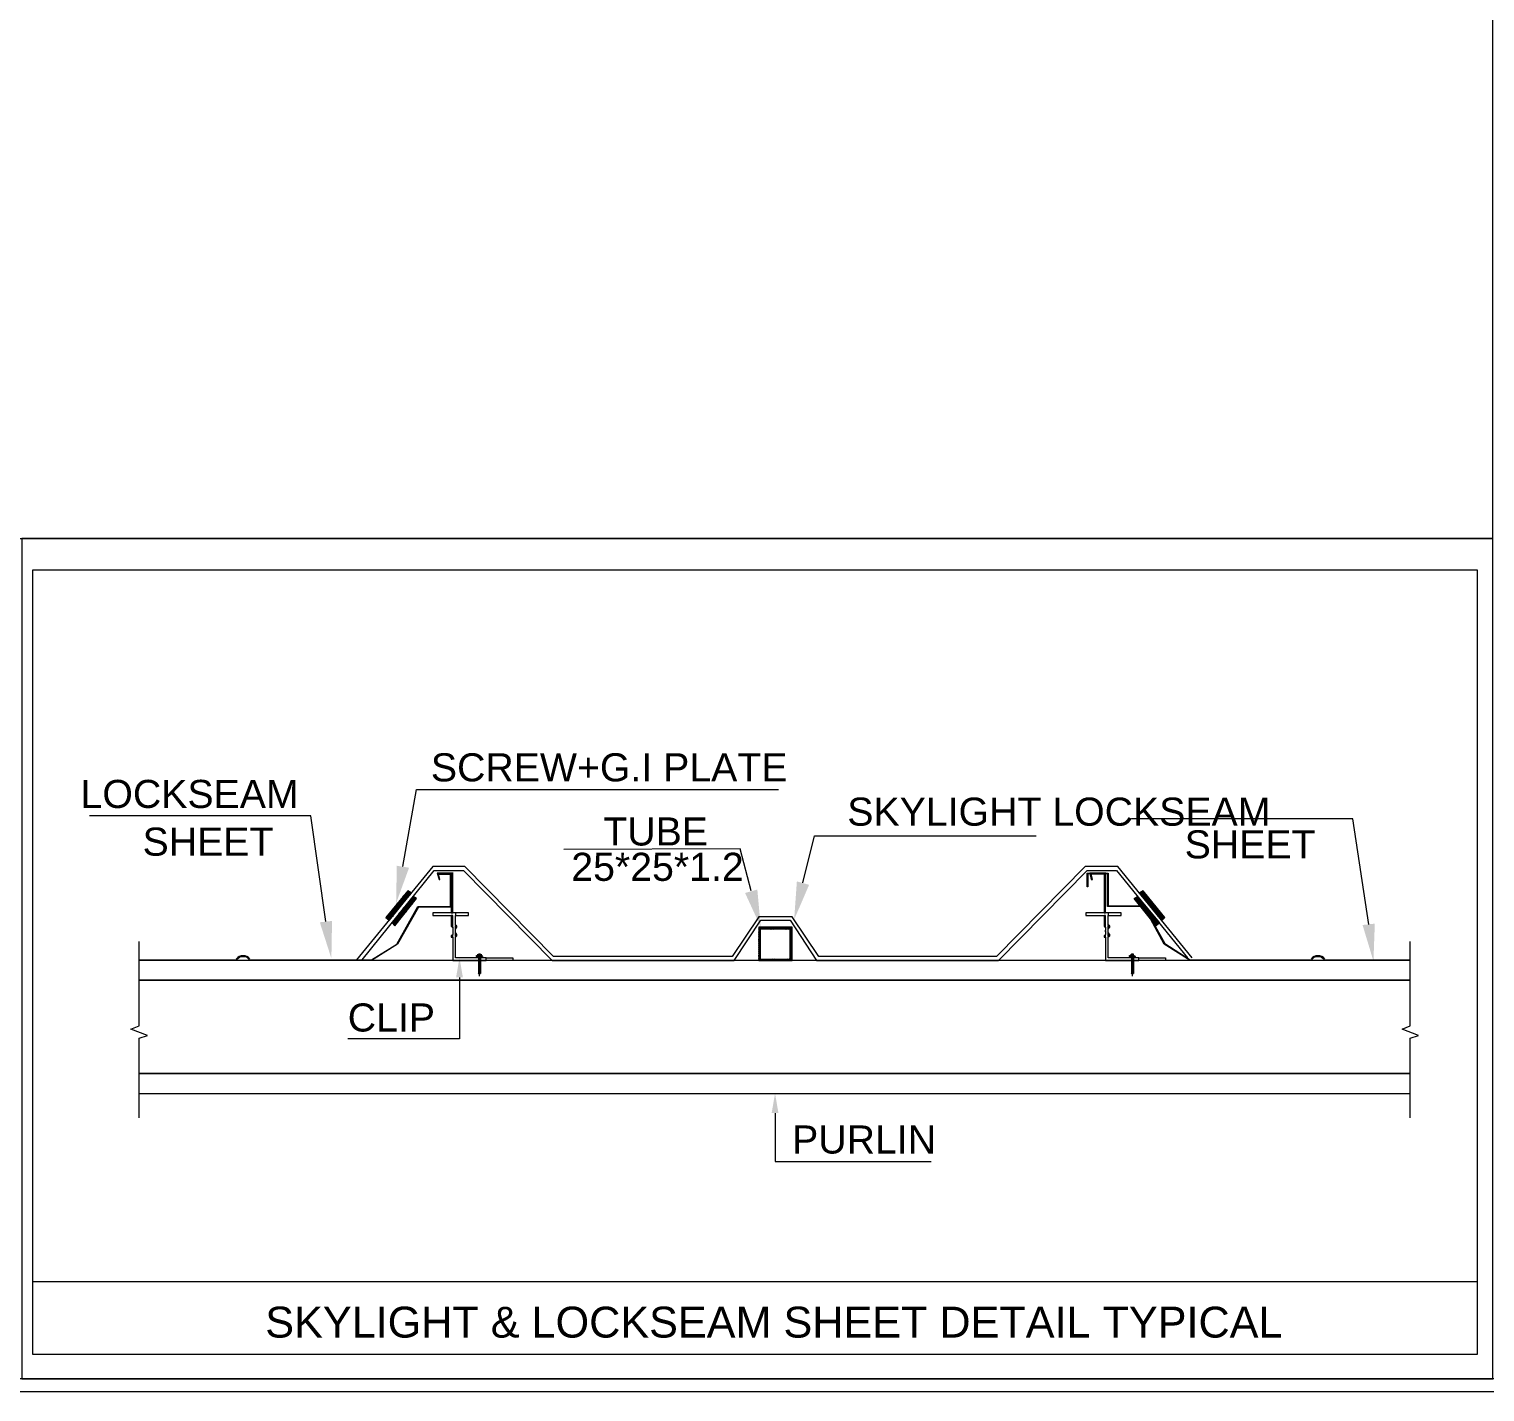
# Model space of a CAD drawing. Header units: inches. Extents: x 2 to 136, y 1 to 96.
# Drawn here: x 60.34 to 102.17, y 0.92 to 40.08 of the extents above; entities that cross this region are included whole.
import ezdxf

# ---------------------------------------------------------------- set-up
doc = ezdxf.new("R2010")
doc.units = ezdxf.units.IN
doc.header["$MEASUREMENT"] = 0
for name, color, linetype in [('PDF_0', 7, 'Continuous'), ('PDF_EMPTY', 7, 'Continuous'), ('PDF_SEAL-TEXT', 7, 'Continuous'), ('PDF_Sheet', 7, 'Continuous'), ('PDF_Text', 7, 'Continuous')]:
    doc.layers.add(name, color=color, linetype=linetype)
doc.layers.add('PDF_EAVE GUTTER', color=37, linetype='Continuous', true_color=0x786332)
doc.layers.add('PDF_Outer Line', color=165, linetype='Continuous', true_color=0x5258ac)
doc.styles.add('PDF Arial', font='arial.ttf')

msp = doc.modelspace()

# ---------------------------------------------------------------- linework, layer by layer
at = {"layer": 'PDF_0', "lineweight": 0}
for points in [[(1.638, 96.191), (135.82, 96.191), (135.82, 0.92), (1.638, 0.92)], [(2.011, 95.819), (135.448, 95.819), (135.448, 1.292), (2.011, 1.292)]]:
    msp.add_lwpolyline(points, close=True, dxfattribs=at)
at = {"layer": 'PDF_EAVE GUTTER', "lineweight": 0}
for points in [[(63.5, 8.793), (63.5, 11.084), (63.735, 11.162), (63.265, 11.338), (63.5, 11.436), (63.5, 13.865)], [(100.022, 8.793), (100.022, 11.084), (100.257, 11.162), (99.787, 11.338), (100.022, 11.436), (100.022, 13.865)], [(100.022, 13.316), (63.5, 13.316)], [(63.5, 9.498), (100.022, 9.498)]]:
    msp.add_lwpolyline(points, dxfattribs=at)
for points in [[(63.5, 12.748), (100.022, 12.748)], [(100.022, 10.066), (63.5, 10.066)]]:
    msp.add_lwpolyline(points, close=True, dxfattribs=at)
at = {"layer": 'PDF_EMPTY', "lineweight": 9}
for points in [[(73.194, 13.414), (73.194, 13.434), (73.194, 13.414), (73.214, 13.434), (73.194, 13.414), (73.233, 13.434)], [(73.194, 13.434), (73.194, 13.414), (73.272, 13.414), (73.37, 13.414), (73.37, 13.434), (73.351, 13.414), (73.37, 13.434), (73.351, 13.414), (73.37, 13.414)], [(73.214, 13.414), (73.233, 13.434), (73.214, 13.414), (73.253, 13.434), (73.233, 13.414), (73.253, 13.434), (73.253, 13.023), (73.253, 12.944), (73.272, 12.983)], [(73.331, 13.453), (73.331, 13.434), (73.233, 13.434), (73.233, 13.453), (73.233, 13.493)], [(73.331, 13.493), (73.331, 13.453), (73.233, 13.453)], [(73.272, 13.434), (73.233, 13.414), (73.272, 13.434)], [(73.311, 13.493), (73.253, 13.493), (73.253, 13.453)], [(73.253, 13.473), (73.253, 13.473)], [(73.253, 13.434), (73.311, 13.434), (73.311, 13.023), (73.311, 12.944)], [(73.292, 13.434), (73.272, 13.414), (73.292, 13.434), (73.253, 13.414), (73.272, 13.434), (73.253, 13.414)], [(73.272, 13.512), (73.272, 12.866)], [(73.292, 13.493), (73.292, 13.453)], [(73.292, 13.414), (73.331, 13.434), (73.311, 13.414), (73.331, 13.434), (73.311, 13.414), (73.351, 13.434), (73.331, 13.414), (73.351, 13.434), (73.331, 13.414)], [(73.311, 13.473), (73.311, 13.473)], [(91.993, 13.434), (91.974, 13.414), (91.993, 13.434), (91.954, 13.414), (91.974, 13.434), (91.954, 13.414), (91.954, 13.434), (91.954, 13.414)], [(91.993, 13.414), (92.013, 13.434), (91.974, 13.414), (92.013, 13.434), (92.013, 13.023), (92.013, 12.944), (92.033, 12.983)], [(91.993, 13.493), (91.993, 13.453)], [(92.072, 13.453), (92.072, 13.493), (92.013, 13.493), (92.013, 13.453)], [(92.013, 13.473), (92.013, 13.473)], [(92.013, 13.434), (92.072, 13.434), (92.072, 13.023), (92.072, 12.944)], [(92.033, 13.414), (92.052, 13.434), (92.013, 13.414), (92.052, 13.434)], [(92.033, 13.512), (92.033, 12.866)], [(92.052, 13.493), (92.052, 13.453)], [(92.052, 13.414), (92.091, 13.434), (92.072, 13.414), (92.091, 13.434), (92.072, 13.414), (92.111, 13.434), (92.091, 13.414), (92.111, 13.434), (92.091, 13.414)], [(92.072, 13.473), (92.072, 13.473)], [(92.131, 13.414), (92.111, 13.414), (92.131, 13.434), (92.111, 13.414), (92.111, 13.434)], [(73.253, 13.042), (73.311, 13.062)], [(73.292, 13.042), (73.253, 13.042), (73.292, 13.042), (73.253, 13.023), (73.311, 13.042), (73.253, 13.023), (73.311, 13.042)], [(73.253, 13.003), (73.292, 12.925)], [(73.253, 12.944), (73.272, 12.925), (73.311, 12.944), (73.253, 13.003), (73.292, 12.944)], [(73.311, 13.003), (73.292, 12.964)], [(92.013, 13.042), (92.072, 13.062)], [(92.052, 13.042), (92.013, 13.042), (92.052, 13.042), (92.013, 13.023), (92.072, 13.042), (92.013, 13.023), (92.072, 13.042)], [(92.013, 13.003), (92.052, 12.925)], [(92.013, 12.944), (92.033, 12.925), (92.072, 12.944), (92.013, 13.003), (92.052, 12.944)], [(92.072, 13.003), (92.052, 12.964)], [(73.311, 12.964), (73.311, 12.964)], [(92.072, 12.964), (92.072, 12.964)]]:
    msp.add_lwpolyline(points, dxfattribs=at)
for points in [[(73.311, 13.434), (73.272, 13.414), (73.311, 13.434), (73.292, 13.414)], [(92.091, 13.453), (92.091, 13.434), (91.974, 13.434), (91.974, 13.453)], [(92.033, 13.434), (92.013, 13.414), (92.033, 13.434), (91.993, 13.414)], [(92.072, 13.434), (92.033, 13.414), (92.072, 13.434), (92.052, 13.414)], [(73.292, 13.062), (73.253, 13.042), (73.311, 13.062), (73.253, 13.042)], [(73.292, 13.042), (73.253, 13.023), (73.311, 13.042), (73.253, 13.023)], [(73.292, 13.042), (73.253, 13.023), (73.311, 13.042), (73.253, 13.023)], [(92.052, 13.062), (92.013, 13.042), (92.072, 13.062), (92.013, 13.042)], [(92.052, 13.042), (92.013, 13.023), (92.072, 13.042), (92.013, 13.023)], [(92.052, 13.042), (92.013, 13.023), (92.072, 13.042), (92.013, 13.023)]]:
    msp.add_lwpolyline(points, close=True, dxfattribs=at)
msp.add_lwpolyline([(91.954, 13.434), (91.954, 13.414), (92.033, 13.414), (92.131, 13.414), (92.131, 13.434, 0.082546), (92.039, 13.453)], format="xyb", dxfattribs=at)
for centre, radius, start, end in [((73.263, 13.169), 0.284, 89.3615, 108.2369), ((73.263, 13.444), 0.0489, 69.1017, 110.8983), ((73.282, 13.169), 0.284, 71.7631, 90.6385), ((92.023, 13.169), 0.284, 89.3615, 108.2369), ((92.023, 13.444), 0.0489, 69.1017, 110.8983)]:
    msp.add_arc(centre, radius, start, end, dxfattribs=at)
at = {"layer": 'PDF_Outer Line', "color": 7, "lineweight": 0}
for points in [[(2.011, 25.438), (102.392, 25.438), (102.392, 95.819), (2.011, 95.819)], [(60.132, 1.292), (102.392, 1.292), (102.392, 25.438), (60.132, 25.438)], [(60.446, 24.537), (101.942, 24.537), (101.942, 1.997), (60.446, 1.997)], [(70.687, 14.472), (71.314, 15.255)], [(70.766, 14.393), (70.844, 14.315), (71.471, 15.098), (71.373, 15.157)], [(92.816, 14.393), (92.718, 14.315), (92.091, 15.098), (92.189, 15.157)], [(72.587, 14.256), (72.587, 14.276), (72.587, 14.295), (72.587, 14.315), (72.587, 14.276)], [(81.301, 13.316), (82.261, 13.316), (82.261, 14.276), (81.301, 14.276)], [(91.347, 14.256), (91.347, 14.276), (91.347, 14.295), (91.347, 14.315), (91.347, 14.276)], [(72.587, 14.06), (72.587, 14.021), (72.587, 14.041), (72.587, 14.08)], [(81.34, 13.355), (82.202, 13.355), (82.202, 14.217), (81.34, 14.217)], [(91.347, 14.06), (91.347, 14.021), (91.347, 14.041), (91.347, 14.08)]]:
    msp.add_lwpolyline(points, close=True, dxfattribs=at)
for points in [[(72.509, 15.823), (72.058, 15.823), (72.117, 15.647), (72.137, 15.647), (72.097, 15.803), (72.469, 15.803), (72.469, 14.687), (71.941, 14.687), (71.941, 14.609), (72.469, 14.609), (72.469, 14.295), (72.489, 14.295), (72.489, 14.276), (72.509, 14.276), (72.509, 14.178), (72.509, 14.158)], [(72.469, 14.687), (72.509, 14.687), (72.509, 15.842)], [(91.269, 15.823), (90.818, 15.823), (90.858, 15.647), (90.897, 15.647), (90.858, 15.803), (91.23, 15.803), (91.23, 14.687), (90.701, 14.687), (90.701, 14.609), (91.23, 14.609), (91.23, 14.295), (91.249, 14.295), (91.249, 14.276), (91.269, 14.276), (91.269, 14.178), (91.249, 14.158), (91.269, 14.158), (91.269, 14.06), (91.249, 14.041), (91.23, 14.021), (91.23, 13.982), (91.269, 13.982), (91.269, 13.316), (92.228, 13.316), (92.228, 13.395), (91.347, 13.395), (91.347, 14.002), (91.367, 14.002), (91.386, 14.021), (91.386, 14.06), (91.347, 14.119), (91.347, 14.217), (91.386, 14.276), (91.386, 14.315), (91.367, 14.315), (91.367, 14.335), (91.347, 14.335), (91.347, 14.609), (91.719, 14.609), (91.719, 14.687), (91.347, 14.687), (91.347, 14.609)], [(91.23, 14.687), (91.269, 14.687), (91.269, 15.842)], [(71.314, 15.255), (71.216, 15.314), (70.589, 14.55), (70.687, 14.472)], [(92.875, 14.472), (92.248, 15.255), (92.894, 14.472), (92.973, 14.55), (92.346, 15.314), (92.248, 15.255)], [(72.509, 14.178), (72.509, 14.158), (72.509, 14.06), (72.489, 14.041), (72.469, 14.021), (72.469, 13.982), (72.509, 13.982), (72.509, 13.316), (73.468, 13.316), (73.468, 13.395), (72.587, 13.395), (72.587, 14.002), (72.606, 14.002), (72.626, 14.021), (72.626, 14.06), (72.587, 14.119), (72.587, 14.217), (72.626, 14.276), (72.626, 14.315), (72.606, 14.315), (72.606, 14.335), (72.587, 14.335), (72.587, 14.609), (72.959, 14.609), (72.959, 14.687), (72.587, 14.687), (72.587, 14.609)], [(72.587, 14.687), (72.509, 14.687)], [(91.347, 14.687), (91.269, 14.687)], [(72.509, 14.276), (72.509, 14.609), (72.469, 14.609)], [(72.587, 14.335), (72.587, 14.335)], [(72.587, 14.335), (72.587, 14.335)], [(72.587, 14.335), (72.587, 14.276)], [(72.587, 14.217), (72.587, 14.256)], [(72.606, 14.315), (72.606, 14.315)], [(72.626, 14.315), (72.626, 14.315)], [(91.269, 14.276), (91.269, 14.609), (91.23, 14.609)], [(91.347, 14.335), (91.347, 14.335)], [(91.347, 14.335), (91.347, 14.335)], [(91.347, 14.335), (91.347, 14.276)], [(91.347, 14.217), (91.347, 14.256)], [(91.367, 14.315), (91.367, 14.315)], [(91.386, 14.315), (91.386, 14.315)], [(72.489, 14.041), (72.489, 14.041)], [(72.509, 14.158), (72.509, 14.158)], [(72.509, 13.982), (72.509, 14.06)], [(72.587, 14.08), (72.587, 14.119)], [(72.587, 14.041), (72.587, 14.041)], [(72.587, 14.041), (72.587, 14.002)], [(72.587, 14.002), (72.587, 14.002)], [(72.587, 14.002), (72.587, 14.002)], [(72.606, 14.002), (72.606, 14.002)], [(72.606, 14.002), (72.606, 14.002)], [(72.626, 14.021), (72.626, 14.021)], [(91.249, 14.041), (91.249, 14.041)], [(91.269, 14.158), (91.269, 14.178)], [(91.269, 13.982), (91.269, 14.06)], [(91.347, 14.08), (91.347, 14.119)], [(91.347, 14.041), (91.347, 14.041)], [(91.347, 14.041), (91.347, 14.002)], [(91.347, 14.002), (91.347, 14.002)], [(91.347, 14.002), (91.347, 14.002)], [(91.367, 14.002), (91.367, 14.002)], [(91.367, 14.002), (91.367, 14.002)], [(91.386, 14.021), (91.386, 14.021)], [(73.468, 13.395), (74.232, 13.395), (74.232, 13.316), (73.468, 13.316)], [(92.228, 13.395), (92.992, 13.395), (92.992, 13.316), (92.228, 13.316)], [(72.704, 12.827), (72.704, 11.064), (69.493, 11.064)], [(81.771, 8.93), (81.771, 7.539), (86.256, 7.539)], [(60.446, 4.093), (101.942, 4.093)]]:
    msp.add_lwpolyline(points, dxfattribs=at)
at = {"layer": 'PDF_Outer Line', "lineweight": 0}
for points in [[(70.629, 14.57), (71.294, 15.255), (70.589, 14.55)], [(71.314, 15.255), (70.589, 14.53), (71.294, 15.216)], [(71.255, 15.196), (70.609, 14.53), (71.236, 15.157)], [(71.197, 15.118), (70.609, 14.53), (71.177, 15.079)], [(70.687, 14.648), (71.294, 15.255), (70.648, 14.609)], [(70.707, 14.687), (71.294, 15.275)], [(70.727, 14.726), (71.275, 15.275)], [(70.785, 14.785), (71.275, 15.275), (70.766, 14.765)], [(70.805, 14.452), (71.451, 15.098), (70.766, 14.413)], [(70.766, 14.393), (71.471, 15.098), (70.766, 14.393), (71.432, 15.059)], [(70.844, 14.863), (71.275, 15.275), (70.824, 14.824)], [(70.864, 14.511), (71.451, 15.098), (70.824, 14.472)], [(70.883, 14.903), (71.255, 15.275)], [(70.883, 14.55), (71.451, 15.118)], [(70.903, 14.942), (71.255, 15.294)], [(70.922, 14.589), (71.432, 15.118)], [(70.962, 15), (71.255, 15.294), (70.942, 14.961)], [(70.962, 14.668), (71.432, 15.118), (70.942, 14.628)], [(71.02, 15.079), (71.255, 15.294), (71.001, 15.04)], [(71.02, 14.726), (71.432, 15.118), (71.001, 14.687)], [(71.059, 15.118), (71.236, 15.294)], [(71.059, 14.765), (71.412, 15.138)], [(71.118, 15.177), (71.236, 15.314), (71.079, 15.157)], [(71.118, 14.844), (71.412, 15.138), (71.079, 14.805)], [(71.177, 15.255), (71.236, 15.314), (71.138, 15.216)], [(71.177, 14.903), (71.412, 15.138), (71.138, 14.863)], [(71.197, 15.294), (71.216, 15.314)], [(71.236, 14.981), (71.392, 15.138), (71.197, 14.942)], [(71.294, 15.059), (71.392, 15.157), (71.255, 15.02)], [(71.353, 15.118), (71.392, 15.157), (71.314, 15.079)], [(71.373, 15.157), (71.373, 15.157)], [(92.111, 15.079), (92.189, 15.157), (92.111, 15.079), (92.189, 15.157), (92.111, 15.079), (92.17, 15.138)], [(92.111, 15.059), (92.189, 15.138)], [(92.111, 15.098), (92.131, 15.118)], [(92.15, 15.02), (92.228, 15.098)], [(92.189, 15), (92.268, 15.079)], [(92.189, 14.981), (92.268, 15.059)], [(92.268, 15.235), (92.346, 15.314), (92.268, 15.235), (92.346, 15.314), (92.268, 15.235), (92.307, 15.294)], [(92.268, 15.216), (92.366, 15.294), (92.287, 15.216), (92.366, 15.294), (92.287, 15.216), (92.366, 15.294), (92.287, 15.216)], [(92.268, 15.255), (92.268, 15.255)], [(92.287, 15.196), (92.366, 15.275)], [(92.307, 15.177), (92.405, 15.255), (92.326, 15.177), (92.405, 15.255)], [(92.346, 15.157), (92.424, 15.235)], [(92.346, 15.138), (92.424, 15.216)], [(92.346, 15.138), (92.444, 15.216)], [(92.366, 15.118), (92.444, 15.196)], [(92.366, 15.098), (92.444, 15.177)], [(92.385, 15.079), (92.483, 15.157), (92.405, 15.079), (92.483, 15.157)], [(92.444, 15.04), (92.522, 15.118)], [(92.444, 15.02), (92.522, 15.098)], [(92.444, 15), (92.522, 15.079)], [(70.609, 14.53), (71.138, 15.04)], [(71.118, 15.02), (70.629, 14.511), (71.079, 14.981)], [(71.059, 14.942), (70.629, 14.511), (71.02, 14.903)], [(70.629, 14.511), (71.001, 14.863)], [(70.648, 14.511), (70.962, 14.824)], [(70.942, 14.805), (70.648, 14.491), (70.903, 14.765)], [(70.883, 14.726), (70.648, 14.491), (70.844, 14.687)], [(70.824, 14.648), (70.668, 14.491), (70.805, 14.609)], [(71.412, 15.02), (70.766, 14.374), (71.373, 14.981)], [(71.353, 14.942), (70.785, 14.374), (71.314, 14.922)], [(71.294, 14.883), (70.785, 14.374), (71.255, 14.844)], [(70.785, 14.374), (71.236, 14.805)], [(71.197, 14.765), (70.805, 14.354), (71.177, 14.726)], [(71.138, 14.707), (70.805, 14.354), (71.118, 14.668)], [(92.189, 14.961), (92.268, 15.04)], [(92.209, 14.961), (92.287, 15.04)], [(92.209, 14.942), (92.287, 15.02)], [(92.228, 14.922), (92.307, 15)], [(92.268, 14.903), (92.346, 14.981)], [(92.268, 14.883), (92.346, 14.961)], [(92.268, 14.883), (92.346, 14.961)], [(92.287, 14.863), (92.366, 14.942)], [(92.287, 14.844), (92.366, 14.922)], [(92.307, 14.824), (92.385, 14.903)], [(92.346, 14.785), (92.424, 14.863)], [(92.366, 14.765), (92.444, 14.844)], [(92.366, 14.746), (92.444, 14.824)], [(92.385, 14.726), (92.483, 14.805), (92.405, 14.726), (92.483, 14.805), (92.405, 14.726)], [(92.405, 14.707), (92.483, 14.785)], [(92.424, 14.687), (92.522, 14.765)], [(92.444, 14.668), (92.522, 14.746)], [(92.444, 14.648), (92.522, 14.726)], [(92.463, 14.648), (92.542, 14.726)], [(92.483, 14.628), (92.561, 14.707), (92.483, 14.628), (92.561, 14.707), (92.463, 14.628), (92.542, 14.707)], [(92.483, 14.961), (92.561, 15.04)], [(92.483, 14.609), (92.561, 14.687)], [(92.522, 14.942), (92.601, 15.02)], [(92.522, 14.922), (92.601, 15)], [(92.522, 14.903), (92.601, 14.981)], [(92.522, 14.589), (92.601, 14.668)], [(92.522, 14.57), (92.601, 14.648)], [(92.522, 14.57), (92.601, 14.648)], [(92.542, 14.903), (92.62, 14.981)], [(92.542, 14.883), (92.62, 14.961)], [(92.561, 14.863), (92.64, 14.942)], [(92.601, 14.844), (92.679, 14.922)], [(92.601, 14.824), (92.679, 14.903)], [(92.601, 14.824), (92.679, 14.903)], [(92.62, 14.805), (92.698, 14.883)], [(92.62, 14.785), (92.698, 14.863)], [(92.64, 14.765), (92.718, 14.844)], [(92.679, 14.726), (92.757, 14.805)], [(92.698, 14.707), (92.777, 14.785)], [(92.698, 14.687), (92.777, 14.765)], [(92.718, 14.668), (92.796, 14.746)], [(92.738, 14.668), (92.816, 14.746)], [(92.738, 14.648), (92.816, 14.726)], [(92.757, 14.628), (92.855, 14.707)], [(92.777, 14.609), (92.855, 14.687)], [(92.777, 14.589), (92.855, 14.668)], [(92.875, 14.648), (92.796, 14.57), (92.875, 14.668)], [(92.796, 14.57), (92.894, 14.648), (92.816, 14.57), (92.894, 14.648), (92.816, 14.57)], [(70.668, 14.491), (70.766, 14.589)], [(70.746, 14.55), (70.668, 14.472), (70.707, 14.511)], [(70.668, 14.472), (70.687, 14.472)], [(71.079, 14.628), (70.805, 14.354), (71.059, 14.589)], [(71.02, 14.55), (70.824, 14.335), (71.001, 14.511)], [(70.981, 14.491), (70.824, 14.335), (70.942, 14.452)], [(70.824, 14.335), (70.922, 14.413)], [(70.883, 14.374), (70.844, 14.335), (70.864, 14.335)], [(81.301, 14.276), (81.301, 14.256), (81.321, 14.276), (81.301, 14.256)], [(81.321, 14.276), (81.301, 14.237), (81.34, 14.276), (81.301, 14.217), (81.34, 14.276)], [(81.301, 14.217), (81.36, 14.276), (81.301, 14.198), (81.36, 14.276)], [(81.301, 14.198), (81.38, 14.276), (81.301, 14.178), (81.34, 14.217), (81.399, 14.276), (81.36, 14.217), (81.399, 14.276)], [(81.36, 14.217), (81.419, 14.276), (81.38, 14.217), (81.419, 14.276)], [(81.38, 14.217), (81.438, 14.276), (81.399, 14.217), (81.438, 14.276)], [(81.399, 14.217), (81.458, 14.276), (81.419, 14.217), (81.458, 14.276)], [(81.419, 14.217), (81.478, 14.276), (81.438, 14.217), (81.478, 14.276)], [(81.438, 14.217), (81.497, 14.276), (81.458, 14.217), (81.497, 14.276)], [(81.458, 14.217), (81.517, 14.276), (81.478, 14.217), (81.517, 14.276)], [(81.478, 14.217), (81.536, 14.276), (81.497, 14.217), (81.536, 14.276)], [(81.497, 14.217), (81.556, 14.276), (81.517, 14.217), (81.556, 14.276)], [(81.517, 14.217), (81.575, 14.276), (81.536, 14.217), (81.595, 14.276), (81.556, 14.217), (81.595, 14.276)], [(81.556, 14.217), (81.615, 14.276), (81.575, 14.217), (81.615, 14.276)], [(81.575, 14.217), (81.634, 14.276), (81.595, 14.217), (81.634, 14.276)], [(81.595, 14.217), (81.654, 14.276), (81.615, 14.217), (81.654, 14.276)], [(81.615, 14.217), (81.673, 14.276), (81.634, 14.217), (81.673, 14.276)], [(81.634, 14.217), (81.693, 14.276), (81.654, 14.217), (81.693, 14.276)], [(81.654, 14.217), (81.712, 14.276), (81.673, 14.217), (81.712, 14.276)], [(81.673, 14.217), (81.732, 14.276), (81.693, 14.217), (81.732, 14.276)], [(81.693, 14.217), (81.752, 14.276), (81.712, 14.217), (81.752, 14.276)], [(81.712, 14.217), (81.771, 14.276), (81.732, 14.217), (81.791, 14.276), (81.752, 14.217), (81.791, 14.276)], [(81.752, 14.217), (81.81, 14.276), (81.771, 14.217), (81.81, 14.276)], [(81.771, 14.217), (81.83, 14.276), (81.791, 14.217), (81.83, 14.276)], [(81.791, 14.217), (81.85, 14.276), (81.81, 14.217), (81.85, 14.276)], [(81.81, 14.217), (81.869, 14.276), (81.83, 14.217), (81.869, 14.276)], [(81.83, 14.217), (81.889, 14.276), (81.85, 14.217), (81.889, 14.276)], [(81.85, 14.217), (81.908, 14.276), (81.869, 14.217), (81.908, 14.276)], [(81.869, 14.217), (81.928, 14.276), (81.889, 14.217), (81.928, 14.276)], [(81.889, 14.217), (81.947, 14.276), (81.908, 14.217), (81.947, 14.276)], [(81.908, 14.217), (81.967, 14.276), (81.928, 14.217), (81.987, 14.276), (81.947, 14.217), (81.987, 14.276)], [(81.947, 14.217), (82.006, 14.276), (81.967, 14.217), (82.006, 14.276)], [(81.967, 14.217), (82.026, 14.276), (81.987, 14.217), (82.026, 14.276)], [(81.987, 14.217), (82.045, 14.276), (82.006, 14.217), (82.045, 14.276)], [(82.006, 14.217), (82.065, 14.276), (82.026, 14.217), (82.065, 14.276)], [(82.026, 14.217), (82.085, 14.276), (82.045, 14.217), (82.085, 14.276)], [(82.045, 14.217), (82.104, 14.276), (82.065, 14.217), (82.104, 14.276)], [(82.065, 14.217), (82.124, 14.276), (82.085, 14.217), (82.124, 14.276)], [(82.085, 14.217), (82.143, 14.276), (82.104, 14.217), (82.143, 14.276)], [(82.104, 14.217), (82.163, 14.276), (82.124, 14.217), (82.182, 14.276), (82.143, 14.217), (82.182, 14.276)], [(82.143, 14.217), (82.202, 14.276), (82.163, 14.217), (82.202, 14.276)], [(82.163, 14.217), (82.222, 14.276), (82.182, 14.217), (82.222, 14.276)], [(82.182, 14.217), (82.241, 14.276), (82.202, 14.217), (82.241, 14.276)], [(82.202, 14.217), (82.261, 14.256), (82.202, 14.217), (82.261, 14.276)], [(82.202, 14.198), (82.261, 14.237), (82.202, 14.198), (82.261, 14.256)], [(82.202, 14.178), (82.261, 14.217), (82.202, 14.178), (82.261, 14.237)], [(92.542, 14.55), (92.62, 14.628)], [(92.542, 14.53), (92.62, 14.609)], [(92.561, 14.511), (92.64, 14.589)], [(92.601, 14.491), (92.679, 14.57), (92.601, 14.472), (92.679, 14.55), (92.601, 14.472), (92.679, 14.55), (92.601, 14.472), (92.679, 14.55)], [(92.62, 14.452), (92.698, 14.53)], [(92.62, 14.433), (92.698, 14.511)], [(92.64, 14.413), (92.718, 14.491)], [(92.738, 14.472), (92.659, 14.393), (92.738, 14.472), (92.659, 14.393), (92.738, 14.491)], [(92.679, 14.374), (92.757, 14.452)], [(92.698, 14.354), (92.777, 14.433)], [(92.698, 14.335), (92.777, 14.413)], [(92.718, 14.315), (92.796, 14.413)], [(92.757, 14.354), (92.796, 14.393), (92.796, 14.374)], [(92.816, 14.55), (92.894, 14.628)], [(92.836, 14.53), (92.933, 14.609)], [(92.855, 14.511), (92.933, 14.589)], [(92.855, 14.491), (92.933, 14.589)], [(92.875, 14.491), (92.953, 14.57)], [(92.875, 14.472), (92.953, 14.55)], [(92.894, 14.472), (92.973, 14.55), (92.894, 14.491)], [(92.933, 14.511), (92.973, 14.55)], [(81.301, 14.178), (81.34, 14.217), (81.301, 14.158), (81.34, 14.198), (81.301, 14.158)], [(81.301, 14.139), (81.34, 14.178), (81.301, 14.139), (81.34, 14.198)], [(81.301, 14.119), (81.34, 14.158), (81.301, 14.119), (81.34, 14.178)], [(81.301, 14.1), (81.34, 14.139), (81.301, 14.1), (81.34, 14.158)], [(81.301, 14.08), (81.34, 14.119), (81.301, 14.08), (81.34, 14.139)], [(81.301, 14.041), (81.34, 14.08), (81.301, 14.041), (81.34, 14.1), (81.301, 14.06), (81.34, 14.119)], [(81.301, 14.021), (81.34, 14.06), (81.301, 14.021), (81.34, 14.08)], [(81.301, 14.002), (81.34, 14.041), (81.301, 14.002), (81.34, 14.06)], [(81.301, 13.982), (81.34, 14.021), (81.301, 13.982), (81.34, 14.041)], [(81.301, 13.963), (81.34, 14.002), (81.301, 13.963), (81.34, 14.021)], [(81.301, 13.943), (81.34, 13.982), (81.301, 13.943), (81.34, 14.002)], [(81.301, 13.923), (81.34, 13.963), (81.301, 13.923), (81.34, 13.982)], [(81.301, 13.904), (81.34, 13.943), (81.301, 13.904), (81.34, 13.963)], [(81.301, 13.884), (81.34, 13.923), (81.301, 13.884), (81.34, 13.943)], [(81.301, 13.845), (81.34, 13.884), (81.301, 13.845), (81.34, 13.904), (81.301, 13.865), (81.34, 13.923)], [(81.301, 13.825), (81.34, 13.865), (81.301, 13.825), (81.34, 13.884)], [(81.301, 13.806), (81.34, 13.845), (81.301, 13.806), (81.34, 13.865)], [(81.301, 13.786), (81.34, 13.825), (81.301, 13.786), (81.34, 13.845)], [(81.301, 13.767), (81.34, 13.806), (81.301, 13.767), (81.34, 13.825)], [(81.301, 13.747), (81.34, 13.786), (81.301, 13.747), (81.34, 13.806)], [(82.202, 14.158), (82.261, 14.198), (82.202, 14.158), (82.261, 14.217)], [(82.202, 14.139), (82.261, 14.178), (82.202, 14.139), (82.261, 14.198)], [(82.202, 14.1), (82.261, 14.139), (82.202, 14.1), (82.261, 14.158), (82.202, 14.119), (82.261, 14.178)], [(82.202, 14.08), (82.261, 14.119), (82.202, 14.08), (82.261, 14.139)], [(82.202, 14.06), (82.261, 14.1), (82.202, 14.06), (82.261, 14.119)], [(82.202, 14.041), (82.261, 14.08), (82.202, 14.041), (82.261, 14.1)], [(82.202, 14.021), (82.261, 14.06), (82.202, 14.021), (82.261, 14.08)], [(82.202, 14.002), (82.261, 14.041), (82.202, 14.002), (82.261, 14.06)], [(82.202, 13.982), (82.261, 14.021), (82.202, 13.982), (82.261, 14.041)], [(82.202, 13.963), (82.261, 14.002), (82.202, 13.963), (82.261, 14.021)], [(82.202, 13.943), (82.261, 13.982), (82.202, 13.943), (82.261, 14.002)], [(82.202, 13.904), (82.261, 13.943), (82.202, 13.904), (82.261, 13.963), (82.202, 13.923), (82.261, 13.982)], [(82.202, 13.884), (82.261, 13.923), (82.202, 13.884), (82.261, 13.943)], [(82.202, 13.865), (82.261, 13.904), (82.202, 13.865), (82.261, 13.923)], [(82.202, 13.845), (82.261, 13.884), (82.202, 13.845), (82.261, 13.904)], [(82.202, 13.825), (82.261, 13.865), (82.202, 13.825), (82.261, 13.884)], [(82.202, 13.806), (82.261, 13.845), (82.202, 13.806), (82.261, 13.865)], [(82.202, 13.786), (82.261, 13.825), (82.202, 13.786), (82.261, 13.845)], [(82.202, 13.767), (82.261, 13.806), (82.202, 13.767), (82.261, 13.825)], [(82.202, 13.747), (82.261, 13.786), (82.202, 13.747), (82.261, 13.806)], [(81.301, 13.728), (81.34, 13.767), (81.301, 13.728), (81.34, 13.786)], [(81.301, 13.708), (81.34, 13.747), (81.301, 13.708), (81.34, 13.767)], [(81.301, 13.688), (81.34, 13.728), (81.301, 13.688), (81.34, 13.747)], [(81.301, 13.649), (81.34, 13.688), (81.301, 13.649), (81.34, 13.708), (81.301, 13.669), (81.34, 13.728)], [(81.301, 13.63), (81.34, 13.669), (81.301, 13.63), (81.34, 13.688)], [(81.301, 13.61), (81.34, 13.649), (81.301, 13.61), (81.34, 13.669)], [(81.301, 13.59), (81.34, 13.63), (81.301, 13.59), (81.34, 13.649)], [(81.301, 13.571), (81.34, 13.61), (81.301, 13.571), (81.34, 13.63)], [(81.301, 13.551), (81.34, 13.59), (81.301, 13.551), (81.34, 13.61)], [(81.301, 13.532), (81.34, 13.571), (81.301, 13.532), (81.34, 13.59)], [(81.301, 13.512), (81.34, 13.551), (81.301, 13.512), (81.34, 13.571)], [(81.301, 13.493), (81.34, 13.532), (81.301, 13.493), (81.34, 13.551)], [(81.301, 13.453), (81.34, 13.493), (81.301, 13.453), (81.34, 13.512), (81.301, 13.473), (81.34, 13.532)], [(81.301, 13.434), (81.34, 13.473), (81.301, 13.434), (81.34, 13.493)], [(81.301, 13.414), (81.34, 13.453), (81.301, 13.414), (81.34, 13.473)], [(81.301, 13.395), (81.34, 13.434), (81.301, 13.395), (81.34, 13.453)], [(81.301, 13.375), (81.34, 13.414), (81.301, 13.375), (81.34, 13.434)], [(81.301, 13.355), (81.34, 13.395), (81.301, 13.355), (81.34, 13.414)], [(81.301, 13.336), (81.34, 13.375), (81.301, 13.336), (81.34, 13.395)], [(82.202, 13.375), (82.261, 13.414), (82.163, 13.316), (82.261, 13.395), (82.182, 13.316), (82.261, 13.375), (82.182, 13.316)], [(82.202, 13.708), (82.261, 13.747), (82.202, 13.708), (82.261, 13.767)], [(82.202, 13.688), (82.261, 13.728), (82.202, 13.688), (82.261, 13.747)], [(82.202, 13.669), (82.261, 13.708), (82.202, 13.669), (82.261, 13.728)], [(82.202, 13.649), (82.261, 13.688), (82.202, 13.649), (82.261, 13.708)], [(82.202, 13.63), (82.261, 13.669), (82.202, 13.63), (82.261, 13.688)], [(82.202, 13.61), (82.261, 13.649), (82.202, 13.61), (82.261, 13.669)], [(82.202, 13.59), (82.261, 13.63), (82.202, 13.59), (82.261, 13.649)], [(82.202, 13.571), (82.261, 13.61), (82.202, 13.571), (82.261, 13.63)], [(82.202, 13.532), (82.261, 13.571), (82.202, 13.532), (82.261, 13.59), (82.202, 13.551), (82.261, 13.61)], [(82.202, 13.512), (82.261, 13.551), (82.202, 13.512), (82.261, 13.571)], [(82.202, 13.493), (82.261, 13.532), (82.202, 13.493), (82.261, 13.551)], [(82.202, 13.473), (82.261, 13.512), (82.202, 13.473), (82.261, 13.532)], [(82.202, 13.453), (82.261, 13.493), (82.202, 13.453), (82.261, 13.512)], [(82.202, 13.434), (82.261, 13.473), (82.202, 13.434), (82.261, 13.493)], [(82.202, 13.414), (82.261, 13.453), (82.202, 13.414), (82.261, 13.473)], [(82.202, 13.395), (82.261, 13.434), (82.202, 13.395), (82.261, 13.453)], [(82.261, 13.414), (82.202, 13.375), (82.261, 13.434)], [(81.34, 13.355), (81.301, 13.316), (81.34, 13.375)], [(81.301, 13.316), (81.36, 13.355), (81.321, 13.316), (81.36, 13.355)], [(81.321, 13.316), (81.38, 13.355), (81.34, 13.316), (81.38, 13.355)], [(81.34, 13.316), (81.399, 13.355), (81.36, 13.316), (81.399, 13.355)], [(81.36, 13.316), (81.419, 13.355), (81.38, 13.316), (81.419, 13.355)], [(81.38, 13.316), (81.438, 13.355), (81.399, 13.316), (81.438, 13.355)], [(81.399, 13.316), (81.458, 13.355), (81.419, 13.316), (81.458, 13.355)], [(81.419, 13.316), (81.478, 13.355), (81.438, 13.316), (81.478, 13.355)], [(81.438, 13.316), (81.497, 13.355), (81.458, 13.316), (81.497, 13.355)], [(81.478, 13.316), (81.536, 13.355), (81.497, 13.316), (81.536, 13.355)], [(81.497, 13.316), (81.556, 13.355), (81.517, 13.316), (81.556, 13.355)], [(81.517, 13.316), (81.575, 13.355), (81.536, 13.316), (81.575, 13.355)], [(81.536, 13.316), (81.595, 13.355), (81.556, 13.316), (81.595, 13.355)], [(81.556, 13.316), (81.615, 13.355), (81.575, 13.316), (81.615, 13.355)], [(81.575, 13.316), (81.634, 13.355), (81.595, 13.316), (81.634, 13.355)], [(81.595, 13.316), (81.654, 13.355), (81.615, 13.316), (81.654, 13.355)], [(81.615, 13.316), (81.673, 13.355), (81.634, 13.316), (81.673, 13.355)], [(81.634, 13.316), (81.693, 13.355), (81.654, 13.316), (81.693, 13.355)], [(81.673, 13.316), (81.732, 13.355), (81.693, 13.316), (81.732, 13.355)], [(81.693, 13.316), (81.752, 13.355), (81.712, 13.316), (81.752, 13.355)], [(81.712, 13.316), (81.771, 13.355), (81.732, 13.316), (81.771, 13.355)], [(81.732, 13.316), (81.791, 13.355), (81.752, 13.316), (81.791, 13.355)], [(81.752, 13.316), (81.81, 13.355), (81.771, 13.316), (81.81, 13.355)], [(81.771, 13.316), (81.83, 13.355), (81.791, 13.316), (81.83, 13.355)], [(81.791, 13.316), (81.85, 13.355), (81.81, 13.316), (81.85, 13.355)], [(81.81, 13.316), (81.869, 13.355), (81.83, 13.316), (81.869, 13.355)], [(81.83, 13.316), (81.889, 13.355), (81.85, 13.316), (81.889, 13.355)], [(81.85, 13.316), (81.908, 13.355), (81.869, 13.316), (81.928, 13.355), (81.889, 13.316), (81.928, 13.355)], [(81.889, 13.316), (81.947, 13.355), (81.908, 13.316), (81.947, 13.355)], [(81.908, 13.316), (81.967, 13.355), (81.928, 13.316), (81.967, 13.355)], [(81.928, 13.316), (81.987, 13.355), (81.947, 13.316), (81.987, 13.355)], [(81.947, 13.316), (82.006, 13.355), (81.967, 13.316), (82.006, 13.355)], [(81.967, 13.316), (82.026, 13.355), (81.987, 13.316), (82.026, 13.355)], [(81.987, 13.316), (82.045, 13.355), (82.006, 13.316), (82.045, 13.355)], [(82.006, 13.316), (82.065, 13.355), (82.026, 13.316), (82.065, 13.355)], [(82.026, 13.316), (82.085, 13.355), (82.045, 13.316), (82.085, 13.355)], [(82.045, 13.316), (82.104, 13.355), (82.065, 13.316), (82.124, 13.355), (82.085, 13.316), (82.124, 13.355)], [(82.085, 13.316), (82.143, 13.355), (82.104, 13.316), (82.143, 13.355)], [(82.104, 13.316), (82.163, 13.355), (82.124, 13.316), (82.163, 13.355)], [(82.124, 13.316), (82.182, 13.355), (82.143, 13.316), (82.182, 13.355)], [(82.143, 13.316), (82.202, 13.355), (82.163, 13.316)], [(82.261, 13.375), (82.202, 13.316), (82.261, 13.355), (82.202, 13.316)], [(82.261, 13.355), (82.222, 13.316), (82.261, 13.336), (82.222, 13.316)], [(82.261, 13.336), (82.241, 13.316), (82.261, 13.316), (82.241, 13.316)]]:
    msp.add_lwpolyline(points, dxfattribs=at)
for points in [[(92.209, 15.138), (92.131, 15.059)], [(92.209, 15.138), (92.131, 15.059)], [(92.209, 15.118), (92.131, 15.04)], [(92.228, 15.118), (92.15, 15.04)], [(92.228, 15.118), (92.15, 15.04)], [(92.228, 15.098), (92.15, 15.02)], [(92.248, 15.098), (92.17, 15.02)], [(92.248, 15.079), (92.17, 15)], [(92.248, 15.079), (92.17, 15)], [(92.268, 15.059), (92.189, 14.981)], [(92.268, 15.059), (92.189, 14.981)], [(92.385, 15.275), (92.307, 15.196)], [(92.385, 15.275), (92.307, 15.196)], [(92.385, 15.255), (92.307, 15.177)], [(92.405, 15.235), (92.326, 15.157)], [(92.405, 15.235), (92.326, 15.157)], [(92.424, 15.216), (92.346, 15.138)], [(92.424, 15.216), (92.346, 15.138)], [(92.444, 15.196), (92.366, 15.118)], [(92.444, 15.196), (92.366, 15.118)], [(92.463, 15.177), (92.385, 15.098)], [(92.463, 15.177), (92.385, 15.098)], [(92.463, 15.157), (92.385, 15.079)], [(92.483, 15.138), (92.405, 15.059)], [(92.483, 15.138), (92.405, 15.059)], [(92.503, 15.138), (92.424, 15.059)], [(92.503, 15.118), (92.424, 15.04)], [(92.503, 15.118), (92.424, 15.04)], [(92.522, 15.098), (92.444, 15.02)], [(92.522, 15.098), (92.444, 15.02)], [(92.542, 15.079), (92.463, 15)], [(92.542, 15.079), (92.463, 15)], [(92.542, 15.059), (92.463, 14.981)], [(92.561, 15.059), (92.483, 14.981)], [(92.561, 15.059), (92.483, 14.981)], [(92.287, 15.04), (92.209, 14.961)], [(92.287, 15.04), (92.209, 14.961)], [(92.307, 15.02), (92.228, 14.942)], [(92.307, 15.02), (92.228, 14.942)], [(92.307, 15), (92.228, 14.922)], [(92.326, 15), (92.248, 14.922)], [(92.326, 14.981), (92.248, 14.903)], [(92.326, 14.981), (92.248, 14.903)], [(92.346, 14.961), (92.268, 14.883)], [(92.346, 14.961), (92.268, 14.883)], [(92.366, 14.942), (92.287, 14.863)], [(92.366, 14.942), (92.287, 14.863)], [(92.385, 14.922), (92.307, 14.844)], [(92.385, 14.922), (92.307, 14.844)], [(92.385, 14.903), (92.307, 14.824)], [(92.405, 14.903), (92.326, 14.824)], [(92.405, 14.883), (92.326, 14.805)], [(92.405, 14.883), (92.326, 14.805)], [(92.424, 14.883), (92.346, 14.805)], [(92.424, 14.863), (92.346, 14.785)], [(92.424, 14.863), (92.346, 14.785)], [(92.444, 14.844), (92.366, 14.765)], [(92.444, 14.844), (92.366, 14.765)], [(92.463, 14.824), (92.385, 14.746)], [(92.463, 14.824), (92.385, 14.746)], [(92.463, 14.805), (92.385, 14.726)], [(92.483, 14.785), (92.405, 14.707)], [(92.503, 14.785), (92.424, 14.707)], [(92.503, 14.765), (92.424, 14.687)], [(92.503, 14.765), (92.424, 14.687)], [(92.522, 14.746), (92.444, 14.668)], [(92.522, 14.746), (92.444, 14.668)], [(92.542, 14.726), (92.463, 14.648)], [(92.542, 14.726), (92.463, 14.648)], [(92.561, 15.04), (92.483, 14.961)], [(92.561, 14.687), (92.483, 14.609)], [(92.581, 15.04), (92.503, 14.961)], [(92.581, 15.02), (92.503, 14.942)], [(92.581, 15.02), (92.503, 14.942)], [(92.581, 14.687), (92.503, 14.609)], [(92.581, 14.668), (92.503, 14.589)], [(92.581, 14.668), (92.503, 14.589)], [(92.601, 15), (92.522, 14.922)], [(92.601, 15), (92.522, 14.922)], [(92.601, 14.648), (92.522, 14.57)], [(92.601, 14.648), (92.522, 14.57)], [(92.62, 14.981), (92.542, 14.903)], [(92.62, 14.981), (92.542, 14.903)], [(92.64, 14.961), (92.561, 14.883)], [(92.64, 14.961), (92.561, 14.883)], [(92.64, 14.942), (92.561, 14.863)], [(92.659, 14.942), (92.581, 14.863)], [(92.659, 14.922), (92.581, 14.844)], [(92.659, 14.922), (92.581, 14.844)], [(92.679, 14.903), (92.601, 14.824)], [(92.679, 14.903), (92.601, 14.824)], [(92.698, 14.883), (92.62, 14.805)], [(92.698, 14.883), (92.62, 14.805)], [(92.718, 14.863), (92.64, 14.785)], [(92.718, 14.863), (92.64, 14.785)], [(92.718, 14.844), (92.64, 14.765)], [(92.738, 14.844), (92.659, 14.765)], [(92.738, 14.824), (92.659, 14.746)], [(92.738, 14.824), (92.659, 14.746)], [(92.757, 14.824), (92.679, 14.746)], [(92.757, 14.805), (92.679, 14.726)], [(92.757, 14.805), (92.679, 14.726)], [(92.777, 14.785), (92.698, 14.707)], [(92.777, 14.785), (92.698, 14.707)], [(92.796, 14.765), (92.718, 14.687)], [(92.796, 14.765), (92.718, 14.687)], [(92.796, 14.746), (92.718, 14.668)], [(92.816, 14.746), (92.738, 14.668)], [(92.816, 14.726), (92.738, 14.648)], [(92.836, 14.726), (92.757, 14.648)], [(92.836, 14.707), (92.757, 14.628)], [(92.836, 14.707), (92.757, 14.628)], [(92.855, 14.687), (92.777, 14.609)], [(92.855, 14.687), (92.777, 14.609)], [(92.875, 14.668), (92.796, 14.589)], [(92.875, 14.668), (92.796, 14.589)], [(92.62, 14.628), (92.542, 14.55)], [(92.62, 14.628), (92.542, 14.55)], [(92.64, 14.609), (92.561, 14.53)], [(92.64, 14.609), (92.561, 14.53)], [(92.64, 14.589), (92.561, 14.511)], [(92.659, 14.589), (92.581, 14.511)], [(92.659, 14.57), (92.581, 14.491)], [(92.659, 14.57), (92.581, 14.491)], [(92.698, 14.53), (92.62, 14.452)], [(92.698, 14.53), (92.62, 14.452)], [(92.718, 14.511), (92.64, 14.433)], [(92.718, 14.511), (92.64, 14.433)], [(92.718, 14.491), (92.64, 14.413)], [(92.738, 14.491), (92.659, 14.413)], [(92.757, 14.472), (92.679, 14.393)], [(92.757, 14.452), (92.679, 14.374)], [(92.757, 14.452), (92.679, 14.374)], [(92.777, 14.433), (92.698, 14.354)], [(92.777, 14.433), (92.698, 14.354)], [(92.796, 14.413), (92.718, 14.335)], [(92.796, 14.413), (92.718, 14.335)], [(92.894, 14.628), (92.816, 14.55)], [(92.914, 14.628), (92.836, 14.55)], [(92.914, 14.609), (92.836, 14.53)], [(92.914, 14.609), (92.836, 14.53)], [(92.933, 14.589), (92.855, 14.511)], [(92.933, 14.589), (92.855, 14.511)], [(92.953, 14.57), (92.875, 14.491)], [(92.953, 14.57), (92.875, 14.491)], [(82.261, 13.767), (82.202, 13.728)], [(81.517, 13.355), (81.478, 13.316)], [(81.712, 13.355), (81.673, 13.316)]]:
    msp.add_lwpolyline(points, close=True, dxfattribs=at)
at = {"layer": 'PDF_Outer Line', "color": 7, "transparency": 33554559}
for points in [[(72.606, 12.827), (72.704, 13.395), (72.802, 12.827)], [(81.673, 8.93), (81.771, 9.498), (81.869, 8.93)]]:
    msp.add_solid(points, dxfattribs=at)
at = {"layer": 'PDF_SEAL-TEXT', "lineweight": 0}
for points in [[(93.756, 13.395), (91.621, 16.019), (90.681, 16.019), (88.136, 13.434), (83.025, 13.434), (82.261, 14.57), (81.301, 14.57), (80.538, 13.434), (75.407, 13.434), (72.861, 16.019), (71.941, 16.019), (69.747, 13.336)], [(69.904, 13.336), (71.98, 15.901), (72.822, 15.901), (75.368, 13.316), (80.596, 13.316), (81.36, 14.472), (82.202, 14.472), (82.966, 13.316), (88.194, 13.316), (90.74, 15.901), (91.582, 15.901), (93.619, 13.395)], [(66.692, 13.336), (70.178, 13.336), (70.903, 13.786), (71.51, 14.863), (72.45, 14.863), (72.45, 15.784), (72.097, 15.784), (72.097, 15.803), (72.469, 15.803), (72.469, 14.844), (71.529, 14.844), (70.922, 13.786), (70.178, 13.316), (66.673, 13.316)], [(66.32, 13.316), (63.54, 13.316), (63.5, 13.316)], [(100.022, 13.316), (97.555, 13.316)], [(97.575, 13.336), (100.022, 13.336)]]:
    msp.add_lwpolyline(points, dxfattribs=at)
for points in [[(97.202, 13.316), (93.697, 13.316), (92.953, 13.786), (92.366, 14.863), (91.328, 14.863), (91.328, 15.803), (90.76, 15.803), (90.76, 15.431), (90.74, 15.431), (90.74, 15.823), (91.347, 15.823), (91.347, 14.883), (92.366, 14.883), (92.973, 13.806), (93.697, 13.336), (97.183, 13.336, -0.527075), (97.555, 13.336)], [(63.5, 13.336), (66.301, 13.336, -0.527076), (66.673, 13.336)]]:
    msp.add_lwpolyline(points, format="xyb", dxfattribs=at)
for centre, start in [((66.487, 13.209), 36.8699), ((97.369, 13.209), 36.8706)]:
    msp.add_arc(centre, 0.245, start, 143.1301, dxfattribs=at)
at = {"layer": 'PDF_Sheet', "lineweight": 0}
for points in [[(71.079, 16.019), (71.471, 18.232), (81.869, 18.232)], [(68.866, 14.433), (68.435, 17.468), (62.071, 17.468)], [(98.828, 14.354), (98.377, 17.39), (92.013, 17.39)], [(82.574, 15.549), (82.907, 16.9), (89.271, 16.9)], [(81.086, 15.314), (80.773, 16.528), (75.701, 16.508)]]:
    msp.add_lwpolyline(points, dxfattribs=at)
at = {"layer": 'PDF_Sheet', "transparency": 33554559}
for points in [[(71.255, 15.98), (70.883, 14.961), (70.903, 16.038)], [(82.75, 15.49), (82.32, 14.491), (82.398, 15.588)], [(81.262, 15.353), (81.36, 14.276), (80.91, 15.255)], [(69.042, 14.452), (69.023, 13.375), (68.69, 14.413)], [(99.004, 14.374), (98.965, 13.297), (98.652, 14.335)]]:
    msp.add_solid(points, dxfattribs=at)

# ---------------------------------------------------------------- texts
at = {"layer": 'PDF_Text', "attachment_point": 7, "style": 'PDF Arial'}
for s, insert, char_height in [('SCREW+G.I PLATE', (71.882, 18.45), 0.80734), ('LOCKSEAM', (61.816, 17.686), 0.8073), ('SKYLIGHT LOCKSEAM', (83.847, 17.177), 0.80734), ('TUBE', (76.836, 16.608), 0.8073), ('SHEET', (63.598, 16.315), 0.8073), ('SHEET', (93.541, 16.237), 0.8073), ('25*25*1.2', (75.916, 15.592), 0.8073), ('CLIP', (69.493, 11.263), 0.8073), ('PURLIN', (82.261, 7.757), 0.8073), ('SKYLIGHT & LOCKSEAM SHEET DETAIL TYPICAL', (67.123, 2.468), 0.88807)]:
    msp.add_mtext(s, dxfattribs=dict(at, insert=insert, char_height=char_height))

doc.saveas('drawing.dxf')
